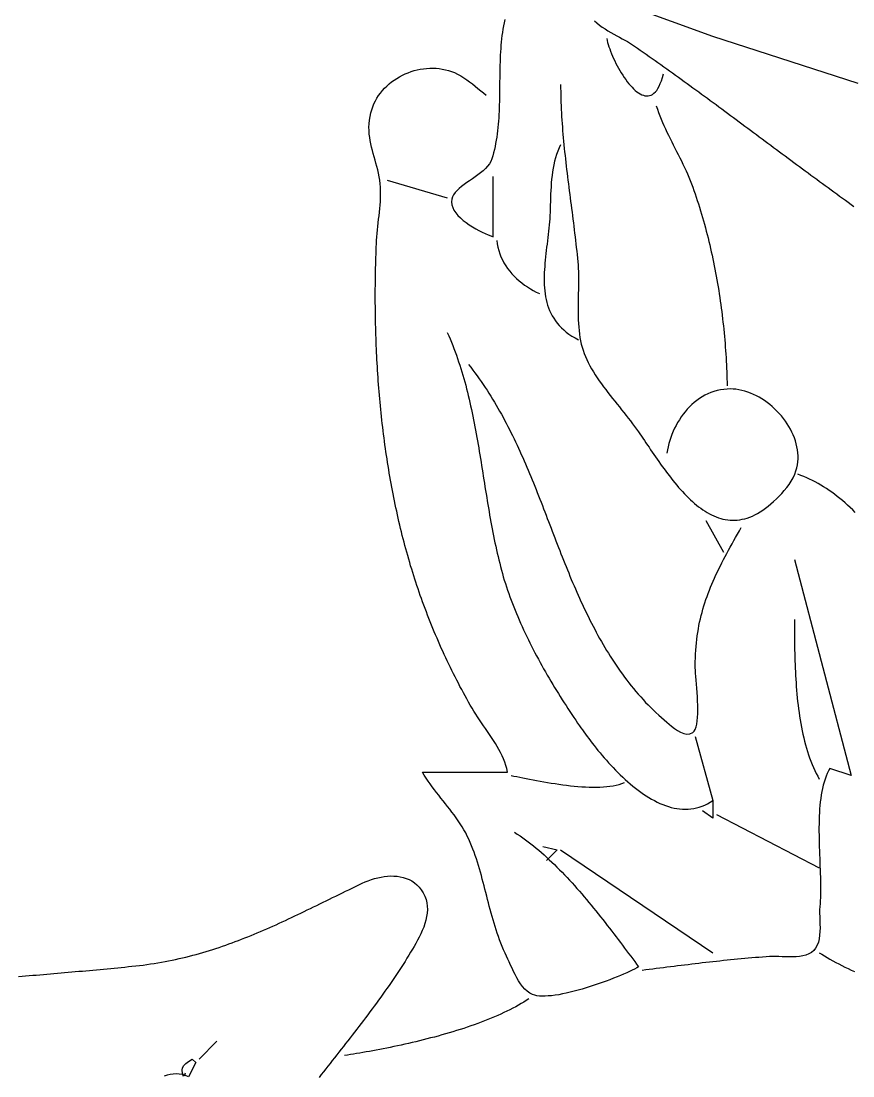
# Model space of a CAD drawing. Header units: millimetres. Extents: x 60 to 2307, y 40 to 1509.
# Drawn here: x 786.7 to 1021.5, y 1019.2 to 1316.9 of the extents above; entities that cross this region are included whole.
import ezdxf

# ---------------------------------------------------------------- set-up
doc = ezdxf.new("R2010")
doc.units = ezdxf.units.MM
doc.layers.add('0_0_0', color=3, linetype='Continuous')

msp = doc.modelspace()

# ---------------------------------------------------------------- linework, layer by layer
at = {"layer": '0_0_0'}
for points in [[(1023, 1299.28), (982, 1312.5756), (948, 1325)], [(923.235, 1317.322), (923.0422, 1316.4291), (922.8679, 1315.5318), (922.7111, 1314.6302), (922.5707, 1313.7246), (922.4459, 1312.8153), (922.3356, 1311.9025), (922.2389, 1310.9865), (922.1547, 1310.0676), (922.0822, 1309.146), (922.0203, 1308.2219), (921.9681, 1307.2956), (921.9246, 1306.3674), (921.8889, 1305.4375), (921.8598, 1304.5063), (921.8366, 1303.5738), (921.8182, 1302.6405), (921.8036, 1301.7065), (921.7918, 1300.7721), (921.782, 1299.8376), (921.773, 1298.9032), (921.764, 1297.9693), (921.754, 1297.0359), (921.742, 1296.1035), (921.727, 1295.1722), (921.708, 1294.2423), (921.6841, 1293.3141), (921.6543, 1292.3878), (921.6176, 1291.4637), (921.5731, 1290.5421), (921.5198, 1289.6231), (921.4566, 1288.7071), (921.3827, 1287.7944), (921.2971, 1286.885), (921.1987, 1285.9795), (921.0867, 1285.0779), (920.96, 1284.1805), (920.8177, 1283.2876), (920.6587, 1282.3995), (920.4822, 1281.5164), (920.2871, 1280.6386), (920.0725, 1279.7663), (919.8374, 1278.8998), (919.5809, 1278.0394), (919.2834, 1277.2966), (918.8765, 1276.5918), (918.3736, 1275.9211), (917.7882, 1275.2804), (917.1338, 1274.6659), (916.4238, 1274.0736), (915.6718, 1273.4995), (914.8912, 1272.9398), (914.0956, 1272.3906), (913.2983, 1271.8477), (912.513, 1271.3075), (911.7531, 1270.7658), (911.032, 1270.2187), (910.3634, 1269.6624), (909.7606, 1269.0929), (909.2371, 1268.5063), (908.8065, 1267.8986), (908.4823, 1267.2658), (908.2778, 1266.6041), (908.2067, 1265.9096), (908.2889, 1265.0949), (908.5255, 1264.2991), (908.9007, 1263.5243), (909.399, 1262.7724), (910.0048, 1262.0454), (910.7026, 1261.3454), (911.4769, 1260.6743), (912.312, 1260.0343), (913.1924, 1259.4272), (914.1026, 1258.8551), (915.027, 1258.3201), (915.95, 1257.824), (916.8561, 1257.3691), (917.7297, 1256.9572), (918.5552, 1256.5903), (919.3172, 1256.2706), (920, 1256), (920, 1273)], [(948.5783, 1316.9694), (949.2522, 1316.3653), (949.9777, 1315.7857), (950.7445, 1315.2297), (951.5424, 1314.6963), (952.3614, 1314.1846), (953.1912, 1313.6938), (954.0216, 1313.2228), (954.8426, 1312.7708), (955.6439, 1312.3369), (956.4154, 1311.9201), (957.1469, 1311.5195), (957.8283, 1311.1342), (958.4494, 1310.7632), (959, 1310.4058), (959.8328, 1309.8336), (960.6647, 1309.2599), (961.4958, 1308.6846), (962.3261, 1308.1079), (963.1555, 1307.5297), (963.9842, 1306.9501), (964.8121, 1306.3691), (965.6392, 1305.7867), (966.4656, 1305.2031), (967.2913, 1304.6182), (968.1163, 1304.0321), (968.9406, 1303.4448), (969.7643, 1302.8563), (970.5873, 1302.2668), (971.4097, 1301.6762), (972.2314, 1301.0845), (973.0526, 1300.4919), (973.8732, 1299.8984), (974.6933, 1299.3039), (975.5128, 1298.7085), (976.3318, 1298.1124), (977.1503, 1297.5154), (977.9683, 1296.9177), (978.7859, 1296.3193), (979.603, 1295.7202), (980.4197, 1295.1205), (981.236, 1294.5201), (982.0518, 1293.9193), (982.8674, 1293.3179), (983.6825, 1292.716), (984.4974, 1292.1137), (985.3119, 1291.511), (986.1261, 1290.9079), (986.94, 1290.3045), (987.7537, 1289.7009), (988.5671, 1289.097), (989.3803, 1288.4928), (990.1933, 1287.8886), (991.0061, 1287.2842), (991.8187, 1286.6797), (992.6312, 1286.0752), (993.4435, 1285.4706), (994.2558, 1284.8661), (995.0679, 1284.2617), (995.8799, 1283.6574), (996.6919, 1283.0532), (997.5039, 1282.4492), (998.3158, 1281.8455), (999.1277, 1281.242), (999.9396, 1280.6388), (1000.7515, 1280.0359), (1001.5635, 1279.4335), (1002.3756, 1278.8315), (1003.1877, 1278.2299), (1004, 1277.6289), (1004.8068, 1277.0324), (1005.6139, 1276.4363), (1006.4213, 1275.8406), (1007.229, 1275.2453), (1008.0369, 1274.6503), (1008.8451, 1274.0556), (1009.6536, 1273.4613), (1010.4623, 1272.8673), (1011.2712, 1272.2737), (1012.0803, 1271.6803), (1012.8897, 1271.0872), (1013.6993, 1270.4944), (1014.5091, 1269.9019), (1015.3191, 1269.3097), (1016.1292, 1268.7177), (1016.9396, 1268.1259), (1017.7501, 1267.5344), (1018.5608, 1266.9431), (1019.3717, 1266.3521), (1020.1827, 1265.7612), (1020.9939, 1265.1705), (1021.8052, 1264.58)], [(952, 1312), (952.1162, 1311.4563), (952.26, 1310.8842), (952.4301, 1310.2868), (952.6253, 1309.6672), (952.8446, 1309.0285), (953.0867, 1308.3736), (953.3506, 1307.7058), (953.6352, 1307.028), (953.9392, 1306.3434), (954.2615, 1305.6551), (954.6011, 1304.966), (954.9567, 1304.2794), (955.3272, 1303.5982), (955.7115, 1302.9256), (956.1085, 1302.2647), (956.517, 1301.6184), (956.9358, 1300.9899), (957.3639, 1300.3824), (957.8, 1299.7987), (958.2431, 1299.2421), (958.692, 1298.7157), (959.1456, 1298.2224), (959.6026, 1297.7653), (960.0621, 1297.3477), (960.5229, 1296.9724), (960.9837, 1296.6427), (961.4436, 1296.3616), (961.9012, 1296.1321), (962.3556, 1295.9574), (962.8055, 1295.8405), (963.2498, 1295.7845), (963.6875, 1295.7924), (964.1172, 1295.8675), (964.538, 1296.0127), (964.9486, 1296.2311), (965.3479, 1296.5258), (965.7348, 1296.8999), (966.1082, 1297.3565), (966.4669, 1297.8986), (966.8097, 1298.5293), (967.1356, 1299.2517), (967.4433, 1300.0689), (967.7318, 1300.984), (968, 1302)], [(926, 1088), (926.7693, 1087.4997), (927.5361, 1086.9816), (928.3002, 1086.4463), (929.0615, 1085.8943), (929.8199, 1085.3261), (930.5755, 1084.7423), (931.328, 1084.1433), (932.0776, 1083.5297), (932.824, 1082.902), (933.5672, 1082.2607), (934.3072, 1081.6064), (935.0439, 1080.9395), (935.7771, 1080.2607), (936.507, 1079.5703), (937.2333, 1078.8691), (937.956, 1078.1573), (938.675, 1077.4357), (939.3903, 1076.7047), (940.1018, 1075.9648), (940.8094, 1075.2166), (941.5131, 1074.4605), (942.2128, 1073.6972), (942.9085, 1072.9271), (943.5999, 1072.1507), (944.2872, 1071.3686), (944.9702, 1070.5813), (945.6488, 1069.7894), (946.323, 1068.9932), (946.9927, 1068.1935), (947.6579, 1067.3906), (948.3185, 1066.5852), (948.9743, 1065.7777), (949.6254, 1064.9686), (950.2717, 1064.1586), (950.913, 1063.348), (951.5494, 1062.5375), (952.1808, 1061.7275), (952.807, 1060.9186), (953.4281, 1060.1113), (954.0439, 1059.3061), (954.6544, 1058.5036), (955.2596, 1057.7042), (955.8593, 1056.9085), (956.4535, 1056.1171), (957.042, 1055.3304), (957.625, 1054.5489), (958.2022, 1053.7732), (958.7736, 1053.0039), (959.3391, 1052.2413), (959.8988, 1051.4862), (960.4524, 1050.7389), (961, 1050), (960.4719, 1049.7065), (959.8679, 1049.3912), (959.1929, 1049.0566), (958.4518, 1048.7051), (957.6498, 1048.3393), (956.7917, 1047.9617), (955.8825, 1047.5748), (954.9272, 1047.1811), (953.9308, 1046.7831), (952.8982, 1046.3833), (951.8344, 1045.9842), (950.7445, 1045.5884), (949.6333, 1045.1983), (948.5059, 1044.8164), (947.3671, 1044.4453), (946.2221, 1044.0875), (945.0758, 1043.7454), (943.9331, 1043.4216), (942.799, 1043.1186), (941.6785, 1042.8389), (940.5767, 1042.585), (939.4983, 1042.3594), (938.4485, 1042.1646), (937.4322, 1042.0032), (936.4544, 1041.8775), (935.52, 1041.7902), (934.634, 1041.7438), (933.8015, 1041.7407), (933.0273, 1041.7835), (932.3165, 1041.8746), (931.674, 1042.0166), (931.1049, 1042.2121), (930.3133, 1042.6179), (929.5792, 1043.1359), (928.8985, 1043.752), (928.2671, 1044.4523), (927.6809, 1045.2227), (927.1357, 1046.0492), (926.6274, 1046.9178), (926.1518, 1047.8145), (925.7049, 1048.7252), (925.2826, 1049.6361), (924.8806, 1050.533), (924.495, 1051.4019), (924.1215, 1052.2289), (923.7561, 1053), (923.3216, 1053.9091), (922.9077, 1054.8244), (922.5133, 1055.7457), (922.137, 1056.6723), (921.7778, 1057.6041), (921.4345, 1058.5406), (921.1059, 1059.4813), (920.7908, 1060.426), (920.4881, 1061.3742), (920.1965, 1062.3256), (919.9149, 1063.2797), (919.6421, 1064.2361), (919.377, 1065.1946), (919.1183, 1066.1547), (918.8649, 1067.1159), (918.6156, 1068.078), (918.3693, 1069.0406), (918.1247, 1070.0032), (917.8807, 1070.9654), (917.636, 1071.9269), (917.3897, 1072.8873), (917.1403, 1073.8463), (916.8868, 1074.8033), (916.6281, 1075.7581), (916.3628, 1076.7102), (916.0899, 1077.6592), (915.8081, 1078.6048), (915.5164, 1079.5467), (915.2134, 1080.4843), (914.8981, 1081.4173), (914.5692, 1082.3453), (914.2257, 1083.268), (913.8662, 1084.1849), (913.4896, 1085.0957), (913.0949, 1086), (912.6602, 1086.9226), (912.1962, 1087.824), (911.7054, 1088.706), (911.19, 1089.5703), (910.6527, 1090.4187), (910.0958, 1091.2529), (909.5218, 1092.0749), (908.933, 1092.8862), (908.3321, 1093.6888), (907.7213, 1094.4844), (907.1032, 1095.2748), (906.4801, 1096.0617), (905.8546, 1096.847), (905.229, 1097.6324), (904.6058, 1098.4196), (903.9875, 1099.2106), (903.3764, 1100.007), (902.7751, 1100.8107), (902.186, 1101.6234), (901.6114, 1102.4469), (901.054, 1103.283), (900.516, 1104.1334), (900, 1105), (924, 1105), (923.7838, 1105.9471), (923.518, 1106.879), (923.2064, 1107.7966), (922.8526, 1108.7011), (922.4603, 1109.5932), (922.0334, 1110.4741), (921.5756, 1111.3447), (921.0906, 1112.2059), (920.5821, 1113.0588), (920.0539, 1113.9044), (919.5097, 1114.7435), (918.9532, 1115.5773), (918.3883, 1116.4066), (917.8186, 1117.2326), (917.2479, 1118.056), (916.6799, 1118.878), (916.1183, 1119.6994), (915.567, 1120.5214), (915.0295, 1121.3448), (914.5098, 1122.1707), (914.0115, 1123), (913.5074, 1123.8677), (913.0087, 1124.7386), (912.5153, 1125.6126), (912.0272, 1126.4897), (911.5443, 1127.3699), (911.0666, 1128.253), (910.5942, 1129.1391), (910.1269, 1130.0279), (909.6648, 1130.9196), (909.2078, 1131.814), (908.756, 1132.711), (908.3092, 1133.6107), (907.8674, 1134.5129), (907.4307, 1135.4176), (906.9989, 1136.3247), (906.5722, 1137.2342), (906.1503, 1138.146), (905.7335, 1139.0601), (905.3215, 1139.9763), (904.9143, 1140.8947), (904.512, 1141.8151), (904.1146, 1142.7375), (903.7219, 1143.6619), (903.334, 1144.5882), (902.9508, 1145.5163), (902.5724, 1146.4462), (902.1986, 1147.3778), (901.8295, 1148.311), (901.4651, 1149.2459), (901.1052, 1150.1822), (900.75, 1151.1201), (900.3993, 1152.0593), (900.0532, 1153), (899.7218, 1153.9148), (899.3952, 1154.8326), (899.0734, 1155.7531), (898.7564, 1156.6763), (898.444, 1157.6022), (898.1364, 1158.5308), (897.8334, 1159.462), (897.535, 1160.3958), (897.2413, 1161.332), (896.9521, 1162.2708), (896.6676, 1163.2119), (896.3876, 1164.1554), (896.1121, 1165.1013), (895.8411, 1166.0494), (895.5746, 1166.9997), (895.3126, 1167.9523), (895.055, 1168.907), (894.8018, 1169.8638), (894.553, 1170.8227), (894.3086, 1171.7835), (894.0686, 1172.7464), (893.8328, 1173.7111), (893.6014, 1174.6777), (893.3742, 1175.6462), (893.1513, 1176.6164), (892.9326, 1177.5884), (892.7182, 1178.562), (892.5079, 1179.5373), (892.3018, 1180.5142), (892.0998, 1181.4927), (891.9019, 1182.4727), (891.7082, 1183.4541), (891.5185, 1184.4369), (891.3328, 1185.4211), (891.1512, 1186.4066), (890.9736, 1187.3935), (890.8, 1188.3815), (890.6303, 1189.3707), (890.4646, 1190.3611), (890.3028, 1191.3526), (890.1448, 1192.3451), (889.9908, 1193.3386), (889.8405, 1194.3331), (889.6941, 1195.3285), (889.5515, 1196.3248), (889.4127, 1197.3219), (889.2776, 1198.3198), (889.1463, 1199.3184), (889.0187, 1200.3176), (888.8947, 1201.3176), (888.7744, 1202.3181), (888.6578, 1203.3192), (888.5447, 1204.3208), (888.4353, 1205.3228), (888.3294, 1206.3252), (888.2271, 1207.328), (888.1283, 1208.3312), (888.033, 1209.3346), (887.9412, 1210.3382), (887.8528, 1211.3421), (887.7679, 1212.346), (887.6864, 1213.3501), (887.6082, 1214.3542), (887.5335, 1215.3583), (887.462, 1216.3623), (887.3939, 1217.3663), (887.3291, 1218.3701), (887.2676, 1219.3738), (887.2093, 1220.3772), (887.1542, 1221.3804), (887.1023, 1222.3832), (887.0537, 1223.3857), (887.0082, 1224.3878), (886.9658, 1225.3894), (886.9265, 1226.3905), (886.8903, 1227.391), (886.8572, 1228.391), (886.8271, 1229.3903), (886.8001, 1230.389), (886.7761, 1231.3869), (886.755, 1232.3841), (886.7369, 1233.3804), (886.7217, 1234.3759), (886.7094, 1235.3704), (886.7, 1236.364), (886.6935, 1237.3566), (886.6898, 1238.3482), (886.6889, 1239.3386), (886.6908, 1240.3279), (886.6955, 1241.3161), (886.7029, 1242.303), (886.7131, 1243.2886), (886.726, 1244.2729), (886.7415, 1245.2558), (886.7597, 1246.2374), (886.7805, 1247.2174), (886.804, 1248.196), (886.83, 1249.173), (886.8586, 1250.1484), (886.8897, 1251.1222), (886.9234, 1252.0943), (886.9595, 1253.0646), (886.9982, 1254.0332), (887.0393, 1255), (887.095, 1255.9926), (887.1725, 1256.9873), (887.2673, 1257.9838), (887.375, 1258.982), (887.4912, 1259.9814), (887.6114, 1260.9821), (887.7313, 1261.9836), (887.8464, 1262.9859), (887.9523, 1263.9886), (888.0445, 1264.9916), (888.1188, 1265.9945), (888.1706, 1266.9973), (888.1955, 1267.9996), (888.1891, 1269.0012), (888.1471, 1270.002), (888.0649, 1271.0016), (887.9382, 1272), (887.7717, 1272.9864), (887.5766, 1273.9549), (887.3582, 1274.9077), (887.1222, 1275.8472), (886.874, 1276.7758), (886.6191, 1277.6959), (886.3629, 1278.6098), (886.111, 1279.5198), (885.8688, 1280.4283), (885.6419, 1281.3378), (885.4358, 1282.2504), (885.2558, 1283.1687), (885.1076, 1284.095), (884.9965, 1285.0315), (884.9282, 1285.9808), (884.908, 1286.9451), (884.9415, 1287.9268), (885.0342, 1288.9283), (885.1915, 1289.9519), (885.419, 1291), (885.6674, 1291.8799), (885.9667, 1292.7349), (886.3148, 1293.564), (886.7096, 1294.3665), (887.1489, 1295.1415), (887.6307, 1295.8882), (888.1529, 1296.6058), (888.7134, 1297.2935), (889.31, 1297.9505), (889.9406, 1298.5758), (890.6032, 1299.1688), (891.2956, 1299.7286), (892.0157, 1300.2543), (892.7615, 1300.7452), (893.5307, 1301.2005), (894.3214, 1301.6192), (895.1314, 1302.0006), (895.9586, 1302.344), (896.8009, 1302.6483), (897.6562, 1302.913), (898.5224, 1303.137), (899.3973, 1303.3196), (900.279, 1303.46), (901.1652, 1303.5574), (902.0538, 1303.6109), (902.9428, 1303.6198), (903.8301, 1303.5831), (904.7135, 1303.5001), (905.591, 1303.37), (906.4604, 1303.1919), (907.3196, 1302.9651), (908.1666, 1302.6886), (908.9992, 1302.3618), (909.9138, 1301.9345), (910.7957, 1301.4546), (911.6493, 1300.9295), (912.4792, 1300.3667), (913.2898, 1299.7738), (914.0856, 1299.1581), (914.8711, 1298.5271), (915.6508, 1297.8883), (916.4292, 1297.2492), (917.2107, 1296.6173), (918, 1296)], [(939, 1299), (939.0038, 1297.9963), (939.0152, 1296.9931), (939.0338, 1295.9902), (939.0595, 1294.9877), (939.0921, 1293.9856), (939.1312, 1292.9838), (939.1767, 1291.9824), (939.2283, 1290.9812), (939.2858, 1289.9804), (939.349, 1288.9798), (939.4176, 1287.9795), (939.4913, 1286.9794), (939.5701, 1285.9796), (939.6535, 1284.98), (939.7414, 1283.9806), (939.8336, 1282.9813), (939.9298, 1281.9822), (940.0298, 1280.9833), (940.1334, 1279.9845), (940.2402, 1278.9858), (940.3502, 1277.9872), (940.463, 1276.9887), (940.5784, 1275.9903), (940.6962, 1274.9919), (940.8162, 1273.9936), (940.938, 1272.9953), (941.0616, 1271.9969), (941.1866, 1270.9986), (941.3128, 1270.0003), (941.44, 1269.0019), (941.568, 1268.0034), (941.6964, 1267.0049), (941.8252, 1266.0062), (941.9539, 1265.0075), (942.0825, 1264.0086), (942.2107, 1263.0096), (942.3383, 1262.0105), (942.4649, 1261.0112), (942.5904, 1260.0116), (942.7146, 1259.0119), (942.8371, 1258.012), (942.9579, 1257.0118), (943.0766, 1256.0114), (943.193, 1255.0107), (943.3068, 1254.0097), (943.4179, 1253.0084), (943.5261, 1252.0068), (943.631, 1251.0049), (943.7324, 1250.0026), (943.8302, 1249), (943.9055, 1248.0828), (943.9606, 1247.14), (943.9979, 1246.1739), (944.0198, 1245.1871), (944.0289, 1244.182), (944.0276, 1243.1609), (944.0183, 1242.1265), (944.0037, 1241.081), (943.986, 1240.027), (943.9678, 1238.967), (943.9517, 1237.9032), (943.9399, 1236.8383), (943.9351, 1235.7747), (943.9397, 1234.7147), (943.9561, 1233.6609), (943.9869, 1232.6157), (944.0345, 1231.5816), (944.1014, 1230.5609), (944.19, 1229.5562), (944.3028, 1228.5699), (944.4424, 1227.6044), (944.6111, 1226.6623), (944.8115, 1225.7458), (945.046, 1224.8576), (945.3171, 1224), (945.6382, 1223.1256), (945.9962, 1222.2545), (946.3888, 1221.3867), (946.8137, 1220.5223), (947.2689, 1219.6613), (947.7519, 1218.8038), (948.2607, 1217.95), (948.7931, 1217.0999), (949.3467, 1216.2535), (949.9195, 1215.411), (950.5092, 1214.5725), (951.1135, 1213.738), (951.7303, 1212.9076), (952.3574, 1212.0814), (952.9925, 1211.2594), (953.6335, 1210.4418), (954.2781, 1209.6287), (954.9241, 1208.8201), (955.5693, 1208.0161), (956.2114, 1207.2167), (956.8484, 1206.4222), (957.4779, 1205.6325), (958.0978, 1204.8477), (958.7059, 1204.0679), (959.2998, 1203.2932), (959.8775, 1202.5238), (960.4367, 1201.7595), (960.9752, 1201.0007), (961.3858, 1200.4088), (961.8016, 1199.8039), (962.2228, 1199.187), (962.6492, 1198.5591), (963.0808, 1197.9214), (963.5178, 1197.2749), (963.9601, 1196.6206), (964.4077, 1195.9595), (964.8606, 1195.2928), (965.3189, 1194.6215), (965.7825, 1193.9466), (966.2515, 1193.2691), (966.7259, 1192.5903), (967.2057, 1191.9109), (967.6909, 1191.2323), (968.1816, 1190.5553), (968.6776, 1189.881), (969.1791, 1189.2106), (969.6861, 1188.5449), (970.1985, 1187.8852), (970.7165, 1187.2324), (971.2399, 1186.5876), (971.7688, 1185.9519), (972.3033, 1185.3263), (972.8433, 1184.7118), (973.3888, 1184.1095), (973.94, 1183.5204), (974.4967, 1182.9457), (975.0589, 1182.3863), (975.6268, 1181.8433), (976.2003, 1181.3178), (976.7794, 1180.8108), (977.3642, 1180.3234), (977.9546, 1179.8565), (978.5507, 1179.4113), (979.1525, 1178.9889), (979.7599, 1178.5902), (980.3731, 1178.2163), (980.992, 1177.8683), (981.6166, 1177.5473), (982.2469, 1177.2542), (982.8831, 1176.9901), (983.5249, 1176.7561), (984.1726, 1176.5532), (984.826, 1176.3825), (985.4853, 1176.245), (986.1504, 1176.1418), (986.8213, 1176.074), (987.498, 1176.0425), (988.1807, 1176.0485), (988.8691, 1176.0929), (989.5635, 1176.1769), (990.2638, 1176.3015), (990.97, 1176.4677), (991.6821, 1176.6767), (992.4001, 1176.9293), (993.1241, 1177.2268), (993.854, 1177.5701), (994.5899, 1177.9603), (995.3318, 1178.3985), (996.0797, 1178.8856), (996.8336, 1179.4228), (997.5936, 1180.0111), (998.3595, 1180.6516), (999.1316, 1181.3453), (999.9097, 1182.0933), (1000.6522, 1182.8446), (1001.3919, 1183.6292), (1002.1162, 1184.4464), (1002.8125, 1185.2957), (1003.468, 1186.1764), (1004.0704, 1187.0878), (1004.6069, 1188.0293), (1005.0649, 1189.0002), (1005.432, 1190), (1005.6623, 1190.8363), (1005.8332, 1191.6794), (1005.9466, 1192.5275), (1006.004, 1193.3792), (1006.0072, 1194.2328), (1005.9579, 1195.0867), (1005.8578, 1195.9393), (1005.7085, 1196.7891), (1005.5118, 1197.6345), (1005.2694, 1198.4738), (1004.983, 1199.3056), (1004.6543, 1200.1282), (1004.285, 1200.9399), (1003.8767, 1201.7394), (1003.4312, 1202.5248), (1002.9503, 1203.2947), (1002.4355, 1204.0475), (1001.8886, 1204.7816), (1001.3113, 1205.4954), (1000.7053, 1206.1873), (1000.0723, 1206.8558), (999.414, 1207.4991), (998.7321, 1208.1159), (998.0283, 1208.7044), (997.3042, 1209.263), (996.5617, 1209.7903), (995.8024, 1210.2846), (995.028, 1210.7443), (994.2403, 1211.1678), (993.4408, 1211.5536), (992.6313, 1211.9), (991.8135, 1212.2055), (990.9892, 1212.4685), (990.1599, 1212.6874), (989.3275, 1212.8606), (988.4936, 1212.9865), (987.6599, 1213.0636), (986.8281, 1213.0902), (986, 1213.0648), (985.0319, 1212.9738), (984.0872, 1212.8257), (983.1664, 1212.6225), (982.2699, 1212.3665), (981.398, 1212.0596), (980.5514, 1211.7042), (979.7302, 1211.3022), (978.9351, 1210.8558), (978.1664, 1210.3672), (977.4246, 1209.8384), (976.71, 1209.2716), (976.0231, 1208.669), (975.3644, 1208.0326), (974.7342, 1207.3647), (974.133, 1206.6672), (973.5612, 1205.9424), (973.0193, 1205.1924), (972.5076, 1204.4193), (972.0267, 1203.6252), (971.5769, 1202.8123), (971.1586, 1201.9826), (970.7723, 1201.1385), (970.4185, 1200.2818), (970.0974, 1199.4149), (969.8097, 1198.5397), (969.5556, 1197.6586), (969.3357, 1196.7734), (969.1503, 1195.8865), (969, 1195)], [(966, 1293), (966.3128, 1292.0513), (966.6476, 1291.1098), (967.0024, 1290.1747), (967.3755, 1289.2455), (967.7652, 1288.3216), (968.1696, 1287.4023), (968.5871, 1286.487), (969.0157, 1285.5752), (969.4539, 1284.6661), (969.8997, 1283.7592), (970.3514, 1282.8539), (970.8074, 1281.9495), (971.2657, 1281.0455), (971.7246, 1280.1412), (972.1824, 1279.236), (972.6372, 1278.3293), (973.0874, 1277.4205), (973.5311, 1276.509), (973.9666, 1275.5941), (974.3921, 1274.6752), (974.8058, 1273.7518), (975.206, 1272.8231), (975.5909, 1271.8887), (975.9588, 1270.9478), (976.3078, 1270), (976.6363, 1269.0674), (976.9587, 1268.1315), (977.2752, 1267.1923), (977.5856, 1266.2499), (977.89, 1265.3043), (978.1884, 1264.3556), (978.4809, 1263.404), (978.7675, 1262.4495), (979.0481, 1261.4923), (979.3229, 1260.5323), (979.5918, 1259.5697), (979.8548, 1258.6046), (980.1121, 1257.6371), (980.3635, 1256.6673), (980.6092, 1255.6951), (980.8491, 1254.7208), (981.0832, 1253.7445), (981.3117, 1252.7661), (981.5345, 1251.7859), (981.7516, 1250.8038), (981.963, 1249.82), (982.1688, 1248.8345), (982.3691, 1247.8476), (982.5637, 1246.8591), (982.7528, 1245.8693), (982.9363, 1244.8782), (983.1144, 1243.8859), (983.2869, 1242.8925), (983.454, 1241.8981), (983.6156, 1240.9027), (983.7718, 1239.9066), (983.9226, 1238.9096), (984.068, 1237.912), (984.2081, 1236.9138), (984.3428, 1235.9152), (984.4722, 1234.9161), (984.5963, 1233.9167), (984.7151, 1232.9171), (984.8287, 1231.9174), (984.937, 1230.9176), (985.0402, 1229.9179), (985.1381, 1228.9182), (985.2309, 1227.9189), (985.3185, 1226.9198), (985.4011, 1225.9211), (985.4785, 1224.9229), (985.5508, 1223.9253), (985.6181, 1222.9283), (985.6804, 1221.9321), (985.7377, 1220.9367), (985.7899, 1219.9423), (985.8372, 1218.9488), (985.8796, 1217.9565), (985.917, 1216.9653), (985.9495, 1215.9755), (985.9772, 1214.987), (986, 1214)], [(939, 1282), (938.5672, 1281.127), (938.1821, 1280.2245), (937.8416, 1279.2953), (937.5426, 1278.342), (937.2823, 1277.3672), (937.0575, 1276.3738), (936.8653, 1275.3642), (936.7026, 1274.3413), (936.5665, 1273.3078), (936.4539, 1272.2662), (936.3619, 1271.2192), (936.2874, 1270.1697), (936.2274, 1269.1202), (936.1789, 1268.0734), (936.139, 1267.032), (936.1045, 1265.9987), (936.0725, 1264.9761), (936.04, 1263.967), (936.0039, 1262.9741), (935.9614, 1262), (935.9117, 1261.1295), (935.8483, 1260.2525), (935.7727, 1259.3697), (935.6869, 1258.4819), (935.5926, 1257.5897), (935.4915, 1256.6938), (935.3853, 1255.795), (935.2759, 1254.894), (935.165, 1253.9915), (935.0544, 1253.0882), (934.9458, 1252.1848), (934.8409, 1251.2821), (934.7416, 1250.3807), (934.6495, 1249.4814), (934.5665, 1248.5848), (934.4943, 1247.6918), (934.4347, 1246.8029), (934.3894, 1245.9189), (934.3602, 1245.0406), (934.3488, 1244.1687), (934.357, 1243.3037), (934.3866, 1242.4466), (934.4393, 1241.5979), (934.5169, 1240.7585), (934.6211, 1239.9289), (934.7537, 1239.11), (934.9164, 1238.3024), (935.1111, 1237.5069), (935.3394, 1236.7241), (935.6031, 1235.9549), (935.9041, 1235.1998), (936.2439, 1234.4596), (936.6245, 1233.735), (937.0475, 1233.0268), (937.5148, 1232.3356), (938.028, 1231.6622), (938.589, 1231.0073), (939.1994, 1230.3715), (939.8611, 1229.7557), (940.5758, 1229.1604), (941.3453, 1228.5865), (942.1713, 1228.0347), (943.0556, 1227.5056), (944, 1227)], [(890, 1272), (907, 1267)], [(921, 1255), (921.107, 1254.0279), (921.2779, 1253.078), (921.5101, 1252.1508), (921.8007, 1251.2469), (922.147, 1250.3669), (922.5462, 1249.5113), (922.9955, 1248.6807), (923.4922, 1247.8757), (924.0334, 1247.0969), (924.6165, 1246.3448), (925.2387, 1245.62), (925.8972, 1244.9231), (926.5891, 1244.2547), (927.3119, 1243.6153), (928.0626, 1243.0054), (928.8386, 1242.4258), (929.637, 1241.8768), (930.4551, 1241.3592), (931.2902, 1240.8735), (932.1394, 1240.4202), (933, 1240)], [(907, 1229), (907.4005, 1228.1038), (907.7897, 1227.2026), (908.1678, 1226.2964), (908.535, 1225.3854), (908.8917, 1224.4697), (909.238, 1223.5494), (909.5744, 1222.6246), (909.901, 1221.6956), (910.2182, 1220.7624), (910.5261, 1219.8251), (910.8252, 1218.8839), (911.1156, 1217.9389), (911.3976, 1216.9902), (911.6715, 1216.038), (911.9376, 1215.0824), (912.1962, 1214.1236), (912.4475, 1213.1615), (912.6918, 1212.1965), (912.9293, 1211.2285), (913.1604, 1210.2578), (913.3854, 1209.2845), (913.6044, 1208.3086), (913.8178, 1207.3304), (914.0258, 1206.3499), (914.2288, 1205.3674), (914.4269, 1204.3828), (914.6205, 1203.3964), (914.8099, 1202.4082), (914.9953, 1201.4185), (915.1769, 1200.4272), (915.3552, 1199.4347), (915.5302, 1198.4409), (915.7024, 1197.446), (915.872, 1196.4502), (916.0392, 1195.4536), (916.2044, 1194.4563), (916.3677, 1193.4584), (916.5296, 1192.46), (916.6902, 1191.4614), (916.8498, 1190.4626), (917.0087, 1189.4637), (917.1672, 1188.4649), (917.3256, 1187.4664), (917.4841, 1186.4681), (917.643, 1185.4703), (917.8026, 1184.4732), (917.9631, 1183.4767), (918.1248, 1182.4811), (918.288, 1181.4865), (918.4531, 1180.493), (918.6201, 1179.5008), (918.7895, 1178.5099), (918.9614, 1177.5205), (919.1363, 1176.5327), (919.3143, 1175.5468), (919.4956, 1174.5627), (919.6807, 1173.5806), (919.8698, 1172.6006), (920.063, 1171.623), (920.2608, 1170.6477), (920.4634, 1169.675), (920.6711, 1168.7049), (920.884, 1167.7377), (921.1026, 1166.7733), (921.3271, 1165.812), (921.5577, 1164.8539), (921.7948, 1163.8991), (922.0385, 1162.9477), (922.2893, 1162), (922.5479, 1161.0599), (922.8185, 1160.1192), (923.1007, 1159.1781), (923.3944, 1158.2367), (923.6991, 1157.2951), (924.0148, 1156.3534), (924.3412, 1155.412), (924.6779, 1154.4708), (925.0248, 1153.53), (925.3816, 1152.5899), (925.7481, 1151.6505), (926.1239, 1150.7119), (926.5089, 1149.7745), (926.9028, 1148.8382), (927.3053, 1147.9033), (927.7163, 1146.9699), (928.1354, 1146.0381), (928.5623, 1145.1082), (928.997, 1144.1801), (929.439, 1143.2543), (929.8881, 1142.3306), (930.3442, 1141.4094), (930.8069, 1140.4907), (931.276, 1139.5748), (931.7512, 1138.6617), (932.2323, 1137.7516), (932.7191, 1136.8447), (933.2112, 1135.9411), (933.7085, 1135.0409), (934.2107, 1134.1444), (934.7175, 1133.2517), (935.2287, 1132.3629), (935.744, 1131.4782), (936.2632, 1130.5976), (936.7861, 1129.7215), (937.3123, 1128.8499), (937.8417, 1127.983), (938.3739, 1127.1209), (938.9088, 1126.2638), (939.4461, 1125.4118), (939.9854, 1124.5651), (940.5267, 1123.7238), (941.0696, 1122.8882), (941.6139, 1122.0582), (942.1593, 1121.2342), (942.7056, 1120.4162), (943.2525, 1119.6044), (943.7997, 1118.7989), (944.3472, 1118), (944.7286, 1117.4493), (945.1297, 1116.8786), (945.5498, 1116.2891), (945.9886, 1115.6825), (946.4456, 1115.0603), (946.9202, 1114.4238), (947.4121, 1113.7747), (947.9207, 1113.1144), (948.4456, 1112.4444), (948.9862, 1111.7662), (949.5422, 1111.0812), (950.1131, 1110.3911), (950.6983, 1109.6973), (951.2974, 1109.0013), (951.91, 1108.3045), (952.5355, 1107.6085), (953.1735, 1106.9148), (953.8236, 1106.2248), (954.4851, 1105.5401), (955.1578, 1104.8621), (955.841, 1104.1924), (956.5344, 1103.5324), (957.2374, 1102.8837), (957.9496, 1102.2477), (958.6705, 1101.6259), (959.3996, 1101.0198), (960.1365, 1100.4309), (960.8806, 1099.8608), (961.6316, 1099.3108), (962.389, 1098.7826), (963.1521, 1098.2775), (963.9207, 1097.7971), (964.6942, 1097.3429), (965.4722, 1096.9164), (966.2542, 1096.5191), (967.0396, 1096.1524), (967.8281, 1095.8179), (968.6191, 1095.517), (969.4122, 1095.2513), (970.207, 1095.0222), (971.0028, 1094.8313), (971.7994, 1094.68), (972.5961, 1094.5698), (973.3925, 1094.5023), (974.1883, 1094.4789), (974.9827, 1094.5011), (975.7755, 1094.5704), (976.5661, 1094.6883), (977.3541, 1094.8562), (978.139, 1095.0758), (978.9202, 1095.3485), (979.6974, 1095.6758), (980.4701, 1096.0591), (981.2378, 1096.5), (982, 1097), (982, 1092), (979, 1094)], [(913, 1220), (913.6198, 1219.2073), (914.2293, 1218.4102), (914.8285, 1217.6087), (915.4179, 1216.8028), (915.9974, 1215.9927), (916.5674, 1215.1784), (917.128, 1214.3601), (917.6794, 1213.5377), (918.2219, 1212.7115), (918.7556, 1211.8815), (919.2807, 1211.0478), (919.7975, 1210.2104), (920.3062, 1209.3695), (920.8068, 1208.5251), (921.2998, 1207.6774), (921.7852, 1206.8264), (922.2632, 1205.9723), (922.7341, 1205.115), (923.1981, 1204.2547), (923.6553, 1203.3916), (924.106, 1202.5256), (924.5504, 1201.6568), (924.9886, 1200.7854), (925.4209, 1199.9114), (925.8474, 1199.035), (926.2685, 1198.1562), (926.6842, 1197.2751), (927.0948, 1196.3917), (927.5005, 1195.5063), (927.9015, 1194.6188), (928.2979, 1193.7294), (928.6901, 1192.8381), (929.0781, 1191.9451), (929.4622, 1191.0504), (929.8427, 1190.1541), (930.2196, 1189.2563), (930.5932, 1188.3571), (930.9638, 1187.4566), (931.3314, 1186.5548), (931.6963, 1185.6519), (932.0588, 1184.7479), (932.419, 1183.843), (932.777, 1182.9372), (933.1332, 1182.0306), (933.4878, 1181.1233), (933.8408, 1180.2154), (934.1926, 1179.307), (934.5433, 1178.3982), (934.8931, 1177.489), (935.2422, 1176.5795), (935.5909, 1175.6699), (935.9393, 1174.7602), (936.2877, 1173.8505), (936.6362, 1172.9409), (936.985, 1172.0314), (937.3344, 1171.1223), (937.6845, 1170.2135), (938.0356, 1169.3052), (938.3878, 1168.3974), (938.7414, 1167.4903), (939.0965, 1166.5838), (939.4534, 1165.6782), (939.8123, 1164.7735), (940.1733, 1163.8697), (940.5367, 1162.967), (940.9027, 1162.0655), (941.2714, 1161.1652), (941.6431, 1160.2663), (942.018, 1159.3688), (942.3962, 1158.4728), (942.778, 1157.5785), (943.1636, 1156.6858), (943.5532, 1155.7949), (943.947, 1154.9058), (944.3452, 1154.0188), (944.7479, 1153.1338), (945.1555, 1152.2509), (945.568, 1151.3702), (945.9858, 1150.4919), (946.4089, 1149.6159), (946.8377, 1148.7425), (947.2722, 1147.8716), (947.7128, 1147.0034), (948.1595, 1146.1379), (948.6127, 1145.2753), (949.0725, 1144.4157), (949.5391, 1143.559), (950.0127, 1142.7055), (950.4936, 1141.8552), (950.9818, 1141.0081), (951.4777, 1140.1645), (951.9815, 1139.3243), (952.4932, 1138.4876), (953.0132, 1137.6547), (953.5416, 1136.8254), (954.0787, 1136), (954.6481, 1135.1444), (955.228, 1134.2943), (955.8183, 1133.4501), (956.419, 1132.6122), (957.0301, 1131.7809), (957.6516, 1130.9566), (958.2834, 1130.1397), (958.9257, 1129.3305), (959.5783, 1128.5293), (960.2413, 1127.7367), (960.9147, 1126.9529), (961.5984, 1126.1782), (962.2924, 1125.4132), (962.9968, 1124.6581), (963.7116, 1123.9133), (964.4366, 1123.1791), (965.172, 1122.4561), (965.9178, 1121.7444), (966.6738, 1121.0445), (967.4402, 1120.3567), (968.2168, 1119.6815), (969.0038, 1119.0192), (969.6061, 1118.5115), (970.312, 1117.9243), (971.0994, 1117.3118), (971.9463, 1116.728), (972.831, 1116.2272), (973.7313, 1115.8635), (974.6253, 1115.691), (975.4912, 1115.764), (976.307, 1116.1365), (976.6788, 1116.5027), (976.9848, 1117.0297), (977.23, 1117.7008), (977.4195, 1118.4993), (977.5583, 1119.4085), (977.6515, 1120.4117), (977.7042, 1121.4924), (977.7214, 1122.6338), (977.7081, 1123.8192), (977.6695, 1125.032), (977.6106, 1126.2556), (977.5364, 1127.4732), (977.4519, 1128.6682), (977.3624, 1129.8239), (977.2727, 1130.9236), (977.188, 1131.9508), (977.1133, 1132.8887), (977.0537, 1133.7206), (977.0142, 1134.4299), (977, 1135), (977.0091, 1136.1122), (977.0362, 1137.2057), (977.0811, 1138.2812), (977.1436, 1139.3395), (977.2233, 1140.3813), (977.3201, 1141.4072), (977.4336, 1142.4182), (977.5637, 1143.4148), (977.71, 1144.3978), (977.8723, 1145.3679), (978.0504, 1146.326), (978.244, 1147.2726), (978.4528, 1148.2086), (978.6766, 1149.1346), (978.9151, 1150.0514), (979.1682, 1150.9598), (979.4355, 1151.8604), (979.7167, 1152.754), (980.0117, 1153.6413), (980.3201, 1154.5231), (980.6418, 1155.4001), (980.9764, 1156.273), (981.3237, 1157.1425), (981.6835, 1158.0095), (982.0555, 1158.8745), (982.4394, 1159.7384), (982.835, 1160.6018), (983.2421, 1161.4656), (983.6604, 1162.3304), (984.0895, 1163.1969), (984.5294, 1164.066), (984.9797, 1164.9383), (985.4401, 1165.8146), (985.9105, 1166.6955), (986.3905, 1167.5819), (986.88, 1168.4744), (987.3786, 1169.3739), (987.8861, 1170.2809), (988.4022, 1171.1963), (988.9267, 1172.1208), (989.4594, 1173.0551), (990, 1174)], [(1022.1579, 1178.2597), (1021.4497, 1178.954), (1020.7349, 1179.6335), (1020.0135, 1180.2977), (1019.2857, 1180.946), (1018.5515, 1181.5777), (1017.811, 1182.1925), (1017.0643, 1182.7897), (1016.3114, 1183.3688), (1015.5525, 1183.9292), (1014.7876, 1184.4705), (1014.0167, 1184.992), (1013.24, 1185.4932), (1012.4576, 1185.9735), (1011.6694, 1186.4324), (1010.8757, 1186.8694), (1010.0764, 1187.2839), (1009.2717, 1187.6754), (1008.4616, 1188.0433), (1007.6463, 1188.387), (1006.8257, 1188.7061), (1006, 1189)], [(980, 1176), (985, 1167)], [(1005, 1165), (1021, 1104), (1015, 1106), (1014.6089, 1105.294), (1014.2507, 1104.553), (1013.9239, 1103.7788), (1013.6273, 1102.9729), (1013.3596, 1102.137), (1013.1194, 1101.2728), (1012.9056, 1100.3821), (1012.7169, 1099.4664), (1012.5518, 1098.5274), (1012.4092, 1097.5668), (1012.2877, 1096.5863), (1012.1862, 1095.5875), (1012.1031, 1094.5722), (1012.0374, 1093.5419), (1011.9877, 1092.4984), (1011.9526, 1091.4433), (1011.931, 1090.3784), (1011.9215, 1089.3052), (1011.9228, 1088.2254), (1011.9337, 1087.1408), (1011.9528, 1086.053), (1011.979, 1084.9637), (1012.0107, 1083.8745), (1012.0469, 1082.7871), (1012.0862, 1081.7032), (1012.1272, 1080.6244), (1012.1688, 1079.5525), (1012.2096, 1078.4891), (1012.2484, 1077.4358), (1012.2838, 1076.3944), (1012.3145, 1075.3665), (1012.3393, 1074.3539), (1012.3569, 1073.358), (1012.366, 1072.3807), (1012.3653, 1071.4237), (1012.3535, 1070.4885), (1012.3294, 1069.5768), (1012.2915, 1068.6904), (1012.2387, 1067.8309), (1012.1697, 1067), (1012.1154, 1066.0959), (1012.1074, 1065.136), (1012.1295, 1064.1333), (1012.1651, 1063.1006), (1012.1979, 1062.051), (1012.2115, 1060.9975), (1012.1895, 1059.9529), (1012.1155, 1058.9302), (1011.9732, 1057.9424), (1011.7461, 1057.0024), (1011.4179, 1056.1233), (1010.9722, 1055.3179), (1010.4244, 1054.6471), (1009.7752, 1054.1034), (1009.0376, 1053.6743), (1008.2245, 1053.3473), (1007.3488, 1053.1099), (1006.4235, 1052.9495), (1005.4616, 1052.8536), (1004.476, 1052.8099), (1003.4796, 1052.8056), (1002.4854, 1052.8284), (1001.5063, 1052.8658), (1000.5552, 1052.9052), (999.6452, 1052.9341), (998.7891, 1052.94), (998, 1052.9105), (996.9916, 1052.8397), (995.9844, 1052.7657), (994.9783, 1052.6886), (993.9732, 1052.6084), (992.9691, 1052.5252), (991.9659, 1052.4392), (990.9636, 1052.3504), (989.962, 1052.2589), (988.9612, 1052.1649), (987.961, 1052.0684), (986.9615, 1051.9694), (985.9625, 1051.8682), (984.964, 1051.7648), (983.966, 1051.6593), (982.9683, 1051.5518), (981.971, 1051.4424), (980.9739, 1051.3312), (979.977, 1051.2182), (978.9803, 1051.1036), (977.9836, 1050.9875), (976.987, 1050.87), (975.9903, 1050.7511), (974.9936, 1050.631), (973.9966, 1050.5098), (972.9995, 1050.3874), (972.0021, 1050.2642), (971.0044, 1050.1401), (970.0062, 1050.0152), (969.0076, 1049.8896), (968.0085, 1049.7635), (967.0089, 1049.6369), (966.0086, 1049.5099), (965.0076, 1049.3826), (964.0059, 1049.2551), (963.0033, 1049.1275), (962, 1049)], [(1005, 1148), (1005.0001, 1147.105), (1005.0009, 1146.1945), (1005.0027, 1145.2692), (1005.006, 1144.3299), (1005.0111, 1143.3775), (1005.0185, 1142.4127), (1005.0287, 1141.4364), (1005.0419, 1140.4493), (1005.0587, 1139.4524), (1005.0795, 1138.4463), (1005.1046, 1137.4319), (1005.1346, 1136.4101), (1005.1698, 1135.3816), (1005.2106, 1134.3472), (1005.2574, 1133.3077), (1005.3108, 1132.264), (1005.371, 1131.2169), (1005.4386, 1130.1672), (1005.5139, 1129.1156), (1005.5973, 1128.063), (1005.6893, 1127.0103), (1005.7903, 1125.9582), (1005.9007, 1124.9075), (1006.0209, 1123.859), (1006.1514, 1122.8136), (1006.2926, 1121.772), (1006.4448, 1120.7351), (1006.6085, 1119.7037), (1006.7842, 1118.6786), (1006.9722, 1117.6606), (1007.1729, 1116.6505), (1007.3868, 1115.6492), (1007.6144, 1114.6573), (1007.8559, 1113.6759), (1008.1119, 1112.7055), (1008.3827, 1111.7472), (1008.6688, 1110.8016), (1008.9706, 1109.8696), (1009.2885, 1108.952), (1009.6229, 1108.0496), (1009.9743, 1107.1632), (1010.343, 1106.2936), (1010.7295, 1105.4417), (1011.1342, 1104.6083), (1011.5576, 1103.7941), (1012, 1103)], [(977, 1115), (982, 1097)], [(925, 1104), (925.7897, 1103.8514), (926.6163, 1103.693), (927.4771, 1103.5261), (928.3698, 1103.3522), (929.2919, 1103.1729), (930.2409, 1102.9896), (931.2143, 1102.8039), (932.2096, 1102.6172), (933.2245, 1102.431), (934.2563, 1102.2468), (935.3027, 1102.0661), (936.3612, 1101.8904), (937.4292, 1101.7212), (938.5044, 1101.56), (939.5843, 1101.4083), (940.6663, 1101.2675), (941.748, 1101.1392), (942.827, 1101.0249), (943.9008, 1100.926), (944.9668, 1100.844), (946.0227, 1100.7805), (947.0659, 1100.7369), (948.094, 1100.7148), (949.1046, 1100.7155), (950.095, 1100.7407), (951.0629, 1100.7918), (952.0059, 1100.8702), (952.9213, 1100.9776), (953.8068, 1101.1153), (954.6599, 1101.2849), (955.4781, 1101.4879), (956.2589, 1101.7258), (957, 1102)], [(983, 1093), (1012, 1078)], [(934, 1084), (938, 1083), (935, 1080)], [(939, 1083), (982, 1054)], [(785.9888, 1047.2831), (786.9892, 1047.3677), (787.9897, 1047.4525), (788.9901, 1047.5374), (789.9906, 1047.6225), (790.991, 1047.7077), (791.9915, 1047.7932), (792.992, 1047.8788), (793.9924, 1047.9648), (794.9929, 1048.051), (795.9934, 1048.1375), (796.9938, 1048.2243), (797.9943, 1048.3115), (798.9947, 1048.3991), (799.9951, 1048.4871), (800.9956, 1048.5755), (801.996, 1048.6643), (802.9964, 1048.7537), (803.9968, 1048.8435), (804.9971, 1048.9339), (805.9975, 1049.0249), (806.9978, 1049.1164), (807.9982, 1049.2085), (808.9985, 1049.3013), (809.9987, 1049.3947), (810.999, 1049.4888), (811.9992, 1049.5837), (812.9994, 1049.6792), (813.9996, 1049.7755), (814.9997, 1049.8727), (815.9998, 1049.9706), (816.9999, 1050.0693), (818, 1050.169), (819.0726, 1050.2815), (820.1364, 1050.4036), (821.1916, 1050.535), (822.2382, 1050.6757), (823.2766, 1050.8254), (824.3069, 1050.9841), (825.3294, 1051.1516), (826.3442, 1051.3278), (827.3516, 1051.5125), (828.3518, 1051.7057), (829.345, 1051.9071), (830.3314, 1052.1167), (831.3111, 1052.3343), (832.2845, 1052.5598), (833.2517, 1052.793), (834.2129, 1053.0338), (835.1683, 1053.2821), (836.1182, 1053.5378), (837.0627, 1053.8006), (838.002, 1054.0705), (838.9365, 1054.3473), (839.8662, 1054.631), (840.7913, 1054.9212), (841.7122, 1055.2181), (842.6289, 1055.5213), (843.5418, 1055.8308), (844.4509, 1056.1463), (845.3566, 1056.4679), (846.259, 1056.7954), (847.1583, 1057.1285), (848.0548, 1057.4673), (848.9486, 1057.8115), (849.84, 1058.161), (850.7291, 1058.5157), (851.6162, 1058.8754), (852.5015, 1059.2401), (853.3851, 1059.6095), (854.2674, 1059.9835), (855.1485, 1060.3621), (856.0285, 1060.7451), (856.9078, 1061.1322), (857.7865, 1061.5235), (858.6648, 1061.9188), (859.543, 1062.3179), (860.4212, 1062.7206), (861.2997, 1063.127), (862.1787, 1063.5368), (863.0583, 1063.9498), (863.9388, 1064.3661), (864.8203, 1064.7853), (865.7032, 1065.2075), (866.5876, 1065.6323), (867.4737, 1066.0599), (868.3617, 1066.4899), (869.2518, 1066.9222), (870.1442, 1067.3568), (871.0392, 1067.7934), (871.937, 1068.232), (872.8377, 1068.6724), (873.7416, 1069.1145), (874.6488, 1069.5581), (875.5596, 1070.0031), (876.4742, 1070.4494), (877.3928, 1070.8969), (878.3156, 1071.3453), (879.2428, 1071.7946), (880.1747, 1072.2447), (881.1113, 1072.6953), (882.053, 1073.1464), (883, 1073.5979), (883.8382, 1073.9764), (884.7001, 1074.3252), (885.5818, 1074.641), (886.4791, 1074.9205), (887.3878, 1075.1604), (888.304, 1075.3574), (889.2236, 1075.5082), (890.1424, 1075.6095), (891.0564, 1075.658), (891.9615, 1075.6504), (892.8536, 1075.5835), (893.7287, 1075.4538), (894.5826, 1075.2582), (895.4113, 1074.9933), (896.2107, 1074.6558), (896.9767, 1074.2425), (897.7052, 1073.7499), (898.3921, 1073.175), (899.0334, 1072.5142), (899.625, 1071.7644), (900.1628, 1070.9222), (900.6427, 1069.9844), (900.9997, 1069.0525), (901.2378, 1068.1014), (901.3662, 1067.1349), (901.3938, 1066.1571), (901.3298, 1065.1719), (901.1832, 1064.1835), (900.9632, 1063.1958), (900.6789, 1062.2128), (900.3392, 1061.2385), (899.9534, 1060.277), (899.5305, 1059.3322), (899.0795, 1058.4082), (898.6096, 1057.509), (898.1299, 1056.6385), (897.6495, 1055.8008), (897.1774, 1055), (896.6616, 1054.1402), (896.1387, 1053.282), (895.6091, 1052.4254), (895.0728, 1051.5704), (894.5301, 1050.7171), (893.9813, 1049.8653), (893.4266, 1049.0152), (892.8662, 1048.1668), (892.3003, 1047.3201), (891.7292, 1046.4751), (891.1531, 1045.6318), (890.5723, 1044.7902), (889.9869, 1043.9504), (889.3972, 1043.1124), (888.8034, 1042.2762), (888.2058, 1041.4417), (887.6046, 1040.6091), (887, 1039.7783), (886.3923, 1038.9494), (885.7816, 1038.1224), (885.1683, 1037.2972), (884.5525, 1036.4739), (883.9344, 1035.6526), (883.3144, 1034.8332), (882.6926, 1034.0157), (882.0692, 1033.2003), (881.4446, 1032.3868), (880.8189, 1031.5753), (880.1923, 1030.7658), (879.5651, 1029.9584), (878.9375, 1029.1531), (878.3098, 1028.3498), (877.6821, 1027.5485), (877.0548, 1026.7494), (876.428, 1025.9525), (875.8019, 1025.1576), (875.1769, 1024.3649), (874.5531, 1023.5744), (873.9307, 1022.7861), (873.3101, 1022), (872.6853, 1021.2061), (872.0632, 1020.4107), (871.4438, 1019.6139), (870.8269, 1018.8157)], [(1012, 1054), (1012.7119, 1053.5608), (1013.4507, 1053.1126), (1014.2146, 1052.6579), (1015.0018, 1052.1993), (1015.8106, 1051.7395), (1016.6392, 1051.2811), (1017.4858, 1050.8267), (1018.3486, 1050.379), (1019.2259, 1049.9405), (1020.1159, 1049.5138), (1021.0167, 1049.1017), (1021.9267, 1048.7066)], [(930, 1041), (929.3085, 1040.5401), (928.5937, 1040.0866), (927.8564, 1039.6394), (927.0974, 1039.1984), (926.3174, 1038.7638), (925.5173, 1038.3355), (924.6978, 1037.9135), (923.8597, 1037.4977), (923.0038, 1037.0883), (922.1309, 1036.6851), (921.2417, 1036.2882), (920.3371, 1035.8976), (919.4179, 1035.5133), (918.4848, 1035.1353), (917.5386, 1034.7635), (916.5802, 1034.398), (915.6102, 1034.0387), (914.6295, 1033.6857), (913.6389, 1033.339), (912.6391, 1032.9985), (911.631, 1032.6643), (910.6153, 1032.3363), (909.5928, 1032.0146), (908.5644, 1031.6991), (907.5307, 1031.3899), (906.4926, 1031.0869), (905.4508, 1030.7901), (904.4062, 1030.4996), (903.3596, 1030.2153), (902.3116, 1029.9372), (901.2632, 1029.6653), (900.2151, 1029.3997), (899.168, 1029.1403), (898.1229, 1028.887), (897.0803, 1028.6401), (896.0413, 1028.3993), (895.0064, 1028.1647), (893.9766, 1027.9363), (892.9526, 1027.7141), (891.9352, 1027.4981), (890.9251, 1027.2883), (889.9232, 1027.0847), (888.9303, 1026.8873), (887.9471, 1026.6961), (886.9745, 1026.5111), (886.0131, 1026.3322), (885.0639, 1026.1595), (884.1275, 1025.993), (883.2048, 1025.8326), (882.2966, 1025.6785), (881.4036, 1025.5304), (880.5267, 1025.3886), (879.6666, 1025.2529), (878.8241, 1025.1233), (878, 1025)], [(842, 1029), (837, 1024)], [(832.5225, 1019.1152), (832.2377, 1020.0486), (832.1532, 1020.8389), (832.2766, 1021.5248), (832.6153, 1022.1452), (833.1771, 1022.7386), (833.9694, 1023.344), (835, 1024), (836, 1023), (834, 1019), (833.1119, 1019.3579), (832.2308, 1019.6045), (831.3566, 1019.7469), (830.4894, 1019.7922), (829.6289, 1019.7477), (828.7753, 1019.6206), (827.9284, 1019.4179), (827.0881, 1019.147)], [(833, 1020), (832.7623, 1019.1599)]]:
    msp.add_lwpolyline(points, dxfattribs=at)

doc.saveas('drawing.dxf')
